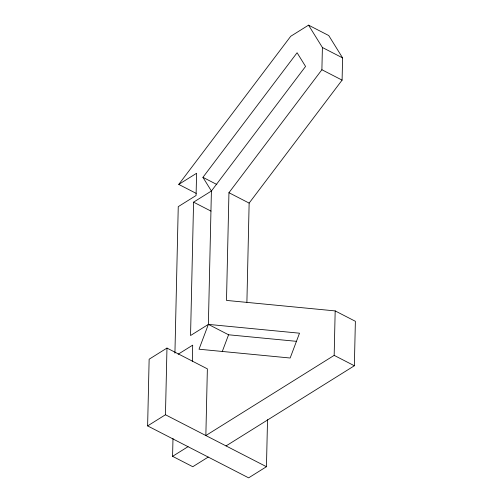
<?xml version="1.0" encoding="UTF-8"?>
<svg xmlns="http://www.w3.org/2000/svg" width="503" height="503" viewBox="0 0 503 503"><rect width="100%" height="100%" fill="white"/><g stroke="black" fill="none" stroke-linecap="round" stroke-linejoin="round"><path stroke-width="0.75" d="M267.527 419.634L266.458 466.709L248.627 477.85L147.624 425.903L149.139 359.217L166.971 348.076L207.368 368.85L205.853 435.541L334.168 355.37L335.174 310.911L226.501 300.417L228.947 192.706L321.895 69.735L322.398 47.502L308.546 25.15L290.715 36.291L178.754 184.412L196.17 193.372M147.624 425.903L165.456 414.761L166.971 348.076M208.223 457.07L192.781 466.721L172.586 456.328L172.988 438.434M174.925 353.163L178.251 206.645L196.082 195.504L196.585 173.277L178.754 184.412M193.573 202.156L190.549 335.532L208.38 324.391L299.511 333.193L290.162 358.017L199.025 349.214L208.38 324.391L211.405 191.014L202.929 177.333L297.091 52.752L305.566 66.434L211.405 191.014L193.573 202.156L210.99 211.109M192.322 361.255L192.687 345.159L178.156 354.231M246.898 302.221L249.142 203.099L342.09 80.122L342.6 57.895L328.742 35.537L308.546 25.15M226.054 445.928L354.364 365.756L355.376 321.298L335.174 310.911M222.251 351.572L228.576 334.784L296.349 341.323M172.586 456.328L188.028 446.683M322.398 47.502L342.6 57.895M321.895 69.735L342.09 80.122M202.929 177.333L216.856 184.5M228.947 192.706L249.142 203.099M334.168 355.37L354.364 365.756M208.38 324.391L228.576 334.784M165.456 414.761L266.458 466.709"/></g></svg>
